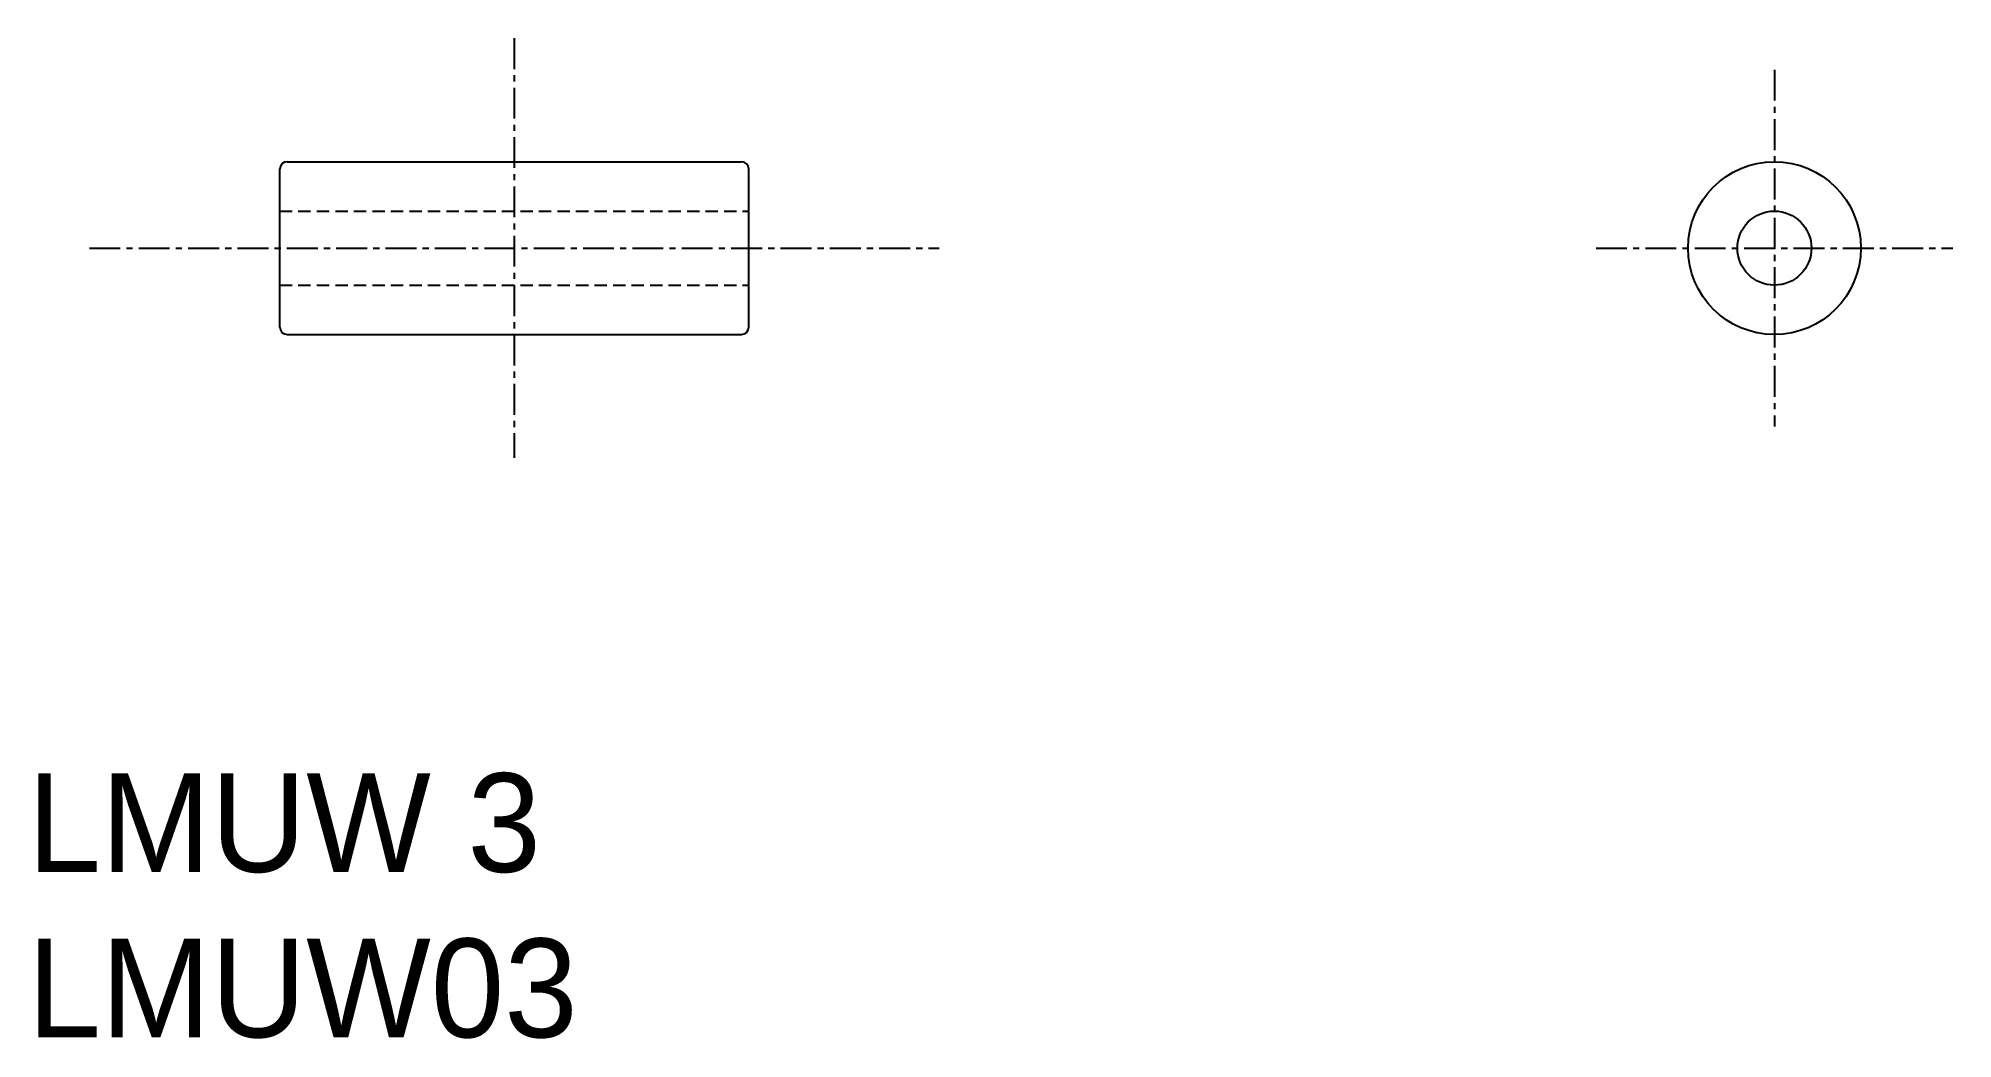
# Model space of a CAD drawing. Extents: x 287.5 to 365.1, y 245.2 to 285.8.
import ezdxf

# ---------------------------------------------------------------- set-up
doc = ezdxf.new("R2010")
doc.units = 0
doc.linetypes.add('CENTER', pattern=[2, 1.25, -0.25, 0.25, -0.25])
doc.linetypes.add('DASHED', pattern=[0.75, 0.5, -0.25])
doc.layers.get('0').update_dxf_attribs({"linetype": 'CONTINUOUS'})
doc.layers.add('CENTER', color=1, linetype='CENTER')

msp = doc.modelspace()

# ---------------------------------------------------------------- linework, layer by layer
at = {"color": 7, "linetype": 'CONTINUOUS'}
for p, q in [((297.32, 274.055), (297.32, 280.455)), ((297.62, 280.755), (316.02, 280.755)), ((316.32, 274.055), (316.32, 280.455)), ((297.62, 273.755), (316.02, 273.755))]:
    msp.add_line(p, q, dxfattribs=at)
at = {"color": 3, "linetype": 'DASHED'}
for p, q in [((297.32, 278.755), (316.32, 278.755)), ((297.32, 275.755), (316.32, 275.755))]:
    msp.add_line(p, q, dxfattribs=at)
at = {"color": 7, "linetype": 'CONTINUOUS'}
for radius in [3.5, 1.5]:
    msp.add_circle((357.874, 277.255), radius, dxfattribs=at)
for centre, start, end in [((297.62, 280.455), 90, 180), ((316.02, 280.455), 0, 90), ((297.62, 274.055), 180, 270), ((316.02, 274.055), 270, 0)]:
    msp.add_arc(centre, 0.3, start, end, dxfattribs=at)
at = {"layer": 'CENTER', "color": 1, "linetype": 'CENTER'}
for p, q in [((306.82, 285.755), (306.82, 268.755)), ((357.874, 284.48), (357.874, 270.03)), ((289.607, 277.255), (324.032, 277.255)), ((350.649, 277.255), (365.099, 277.255))]:
    msp.add_line(p, q, dxfattribs=at)

# ---------------------------------------------------------------- texts
at = {"color": 7, "linetype": 'CONTINUOUS'}
for s, p in [('LMUW 3', (287.096, 251.983)), ('LMUW03', (287.096, 245.285))]:
    msp.add_text(s, height=4, dxfattribs=at).set_placement(p)

doc.saveas('drawing.dxf')
